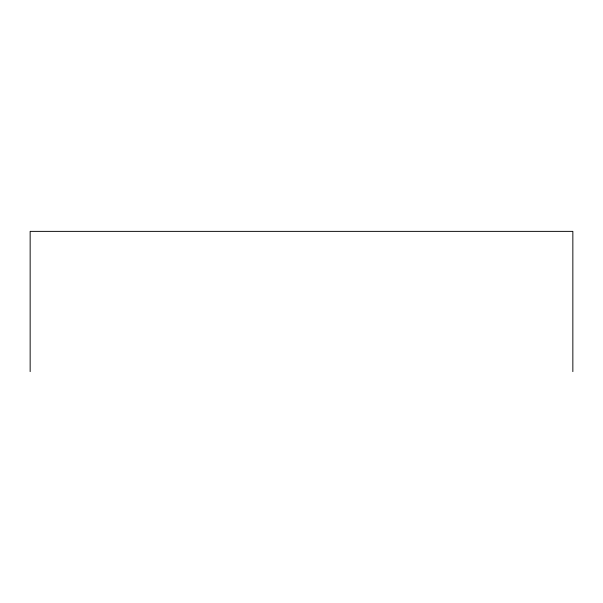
<?xml version="1.0" encoding="UTF-8"?>
<svg xmlns="http://www.w3.org/2000/svg" width="603" height="603" viewBox="0 0 603 603"><rect width="100%" height="100%" fill="white"/><g stroke="black" fill="none" stroke-linecap="round" stroke-linejoin="round"><path stroke-width="0.9" d="M572.85 371.629L572.85 231.371L30.15 231.371L30.15 371.629"/></g></svg>
